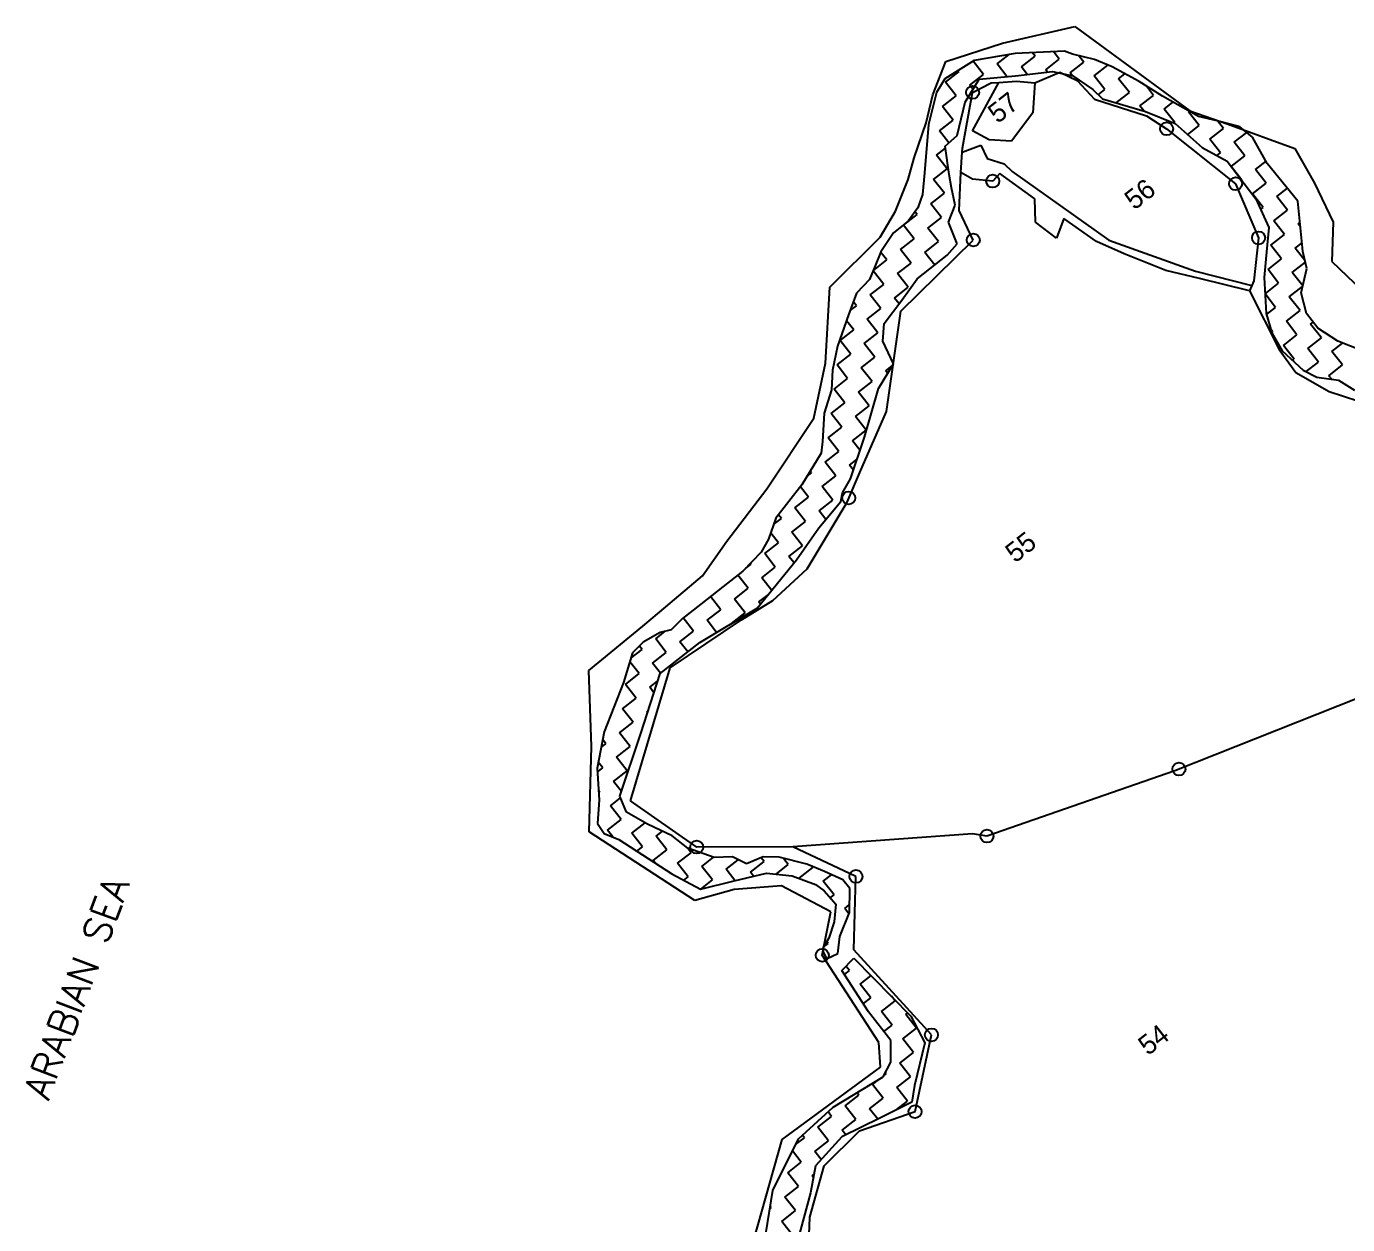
# Model space of a CAD drawing. Header units: metres. Extents: x 320041 to 325945, y 1831556 to 1836950.
# Drawn here: x 320041 to 321250, y 1835708 to 1836804 of the extents above; entities that cross this region are included whole.
import ezdxf

# ---------------------------------------------------------------- set-up
doc = ezdxf.new("R2010")
doc.units = ezdxf.units.M
for name, color, linetype in [('POLY_HATCH', 12, 'Continuous'), ('POLY_PARCEL', 6, 'Continuous'), ('POLY_WATER', 4, 'Continuous'), ('TEXT_MAPOUT', 7, 'Continuous'), ('TEXT_PARCEL', 7, 'Continuous'), ('V_BOUND_LINE', 7, 'Continuous')]:
    doc.layers.add(name, color=color, linetype=linetype)
doc.styles.get("Standard").update_dxf_attribs({"font": 'simplex.shx'})
doc.styles.add('TEXT_MAP', font='')
doc.styles.get('TEXT_MAP').set_extended_font_data('Kruti Dev 050')

msp = doc.modelspace()

# ---------------------------------------------------------------- linework, layer by layer
for centre in [(320906.7, 1836743.8), (321084.3, 1836710.5), (320925.2, 1836662.6), (321147.4, 1836660.2), (321168.4, 1836610.6), (320907.3, 1836608.7), (320793.4, 1836372.6), (321095.6, 1836124.5), (320919.9, 1836063.1), (320654.3, 1836053.1), (320800, 1836026.2), (320769.1, 1835954), (320869.1, 1835881.2), (320854.1, 1835810.9)]:
    msp.add_circle(centre, 5.95)
at = {"layer": 'POLY_HATCH'}
for p, q in [((320945.6, 1836779.5), (320908.3, 1836773)), ((320990.7, 1836781.6), (320945.6, 1836779.5)), ((320998.3, 1836778.8), (320990.7, 1836781.6)), ((321018.4, 1836774), (320998.3, 1836778.8)), ((321034.6, 1836767.1), (321018.4, 1836774)), ((320908.3, 1836773), (320881.3, 1836756.3)), ((320946.1, 1836759.1), (320980, 1836762.9)), ((320980, 1836762.9), (320998.4, 1836758.9)), ((321059.1, 1836753.8), (321034.6, 1836767.1)), ((320881.3, 1836756.3), (320873.7, 1836743.8)), ((320900, 1836734.9), (320912.9, 1836755.9)), ((320912.9, 1836755.9), (320946.1, 1836759.1)), ((320998.4, 1836758.9), (321016.9, 1836746.3)), ((321080.5, 1836740.3), (321059.1, 1836753.8)), ((320873.7, 1836743.8), (320866.4, 1836714.3)), ((321016.9, 1836746.3), (321025.6, 1836737.9)), ((321025.6, 1836737.9), (321065, 1836726.4)), ((321113.5, 1836721.6), (321080.5, 1836740.3)), ((320892.6, 1836704.2), (320900, 1836734.9)), ((321065, 1836726.4), (321092.2, 1836715.2)), ((320866.4, 1836714.3), (320862.8, 1836670.3)), ((321092.2, 1836715.2), (321116.9, 1836693.4)), ((321130.7, 1836717.7), (321113.5, 1836721.6)), ((321151.3, 1836712.2), (321130.7, 1836717.7)), ((320881.6, 1836694.6), (320892.6, 1836704.2)), ((321162.9, 1836702.9), (321151.3, 1836712.2)), ((321176.4, 1836678.7), (321162.9, 1836702.9)), ((320885.2, 1836668.7), (320881.6, 1836694.6)), ((321116.9, 1836693.4), (321139.7, 1836680.9)), ((321139.7, 1836680.9), (321165.9, 1836646.5)), ((321204.4, 1836644.3), (321176.4, 1836678.7)), ((320862.8, 1836670.3), (320861, 1836650.5)), ((320887.4, 1836656.3), (320885.2, 1836668.7)), ((320890.9, 1836640.6), (320887.4, 1836656.3)), ((320861, 1836650.5), (320856.5, 1836638.2)), ((321165.9, 1836646.5), (321177.8, 1836620.1)), ((321208.7, 1836601.4), (321204.4, 1836644.3)), ((320856.5, 1836638.2), (320847.7, 1836625.9)), ((320884.7, 1836624.9), (320890.9, 1836640.6)), ((320847.7, 1836625.9), (320834.2, 1836615.4)), ((320892.6, 1836605.1), (320884.7, 1836624.9)), ((321177.8, 1836620.1), (321175.7, 1836597.8)), ((320834.2, 1836615.4), (320822.9, 1836597.9)), ((320883.5, 1836594.7), (320892.6, 1836605.1)), ((320822.9, 1836597.9), (320817.7, 1836585.2)), ((320855.9, 1836573.1), (320883.5, 1836594.7)), ((321175.7, 1836597.8), (321173.5, 1836574.4)), ((321209, 1836598.3), (321208.7, 1836601.4)), ((321212.5, 1836582.6), (321209, 1836598.3)), ((320817.7, 1836585.2), (320812.5, 1836572.4)), ((321207.3, 1836560.2), (321212.5, 1836582.6)), ((320812.5, 1836572.4), (320800.6, 1836559.9)), ((320841.9, 1836553.5), (320855.9, 1836573.1)), ((321173.5, 1836574.4), (321174.5, 1836557.8)), ((320800.6, 1836559.9), (320793.3, 1836540.1)), ((321174.5, 1836557.8), (321175.5, 1836541.3)), ((321212.3, 1836541.3), (321207.3, 1836560.2)), ((320825.9, 1836532.3), (320841.9, 1836553.5)), ((320793.3, 1836540.1), (320783.2, 1836511.5)), ((320824.5, 1836516.1), (320825.9, 1836532.3)), ((321175.5, 1836541.3), (321180.6, 1836523.6)), ((321222.8, 1836527.9), (321212.3, 1836541.3)), ((321180.6, 1836523.6), (321190.2, 1836507.3)), ((321240.9, 1836516), (321222.8, 1836527.9)), ((320783.2, 1836511.5), (320778.6, 1836489.6)), ((320834.2, 1836495.5), (320824.5, 1836516.1)), ((321264.1, 1836507), (321240.9, 1836516)), ((321190.2, 1836507.3), (321209.3, 1836489.7)), ((320778.6, 1836489.6), (320777.6, 1836471.5)), ((320820.5, 1836472.8), (320834.2, 1836495.5)), ((321209.3, 1836489.7), (321221.9, 1836483.3)), ((320777.6, 1836471.5), (320770.8, 1836450.3)), ((320807.7, 1836428.1), (320820.5, 1836472.8)), ((321221.9, 1836483.3), (321241.6, 1836480.3)), ((321241.6, 1836480.3), (321256.3, 1836471.3)), ((320770.8, 1836450.3), (320769.4, 1836424.3)), ((320769.4, 1836424.3), (320768.1, 1836413.5)), ((320795.1, 1836390.1), (320807.7, 1836428.1)), ((320768.1, 1836413.5), (320750.6, 1836384.6)), ((320787.6, 1836377.2), (320795.1, 1836390.1)), ((320750.6, 1836384.6), (320726.8, 1836354.1)), ((320786.1, 1836369.5), (320787.6, 1836377.2)), ((320766.1, 1836345.2), (320786.1, 1836369.5)), ((320726.8, 1836354.1), (320720.1, 1836334.8)), ((320745.5, 1836316), (320766.1, 1836345.2)), ((320720.1, 1836334.8), (320713.2, 1836322.9)), ((320713.2, 1836322.9), (320696.5, 1836305.5)), ((320709.6, 1836271.7), (320745.5, 1836316)), ((320696.5, 1836305.5), (320678.3, 1836291.2)), ((320678.3, 1836291.2), (320658.1, 1836275.4)), ((320658.1, 1836275.4), (320641.3, 1836262.3)), ((320657.1, 1836240.4), (320709.6, 1836271.7)), ((320641.3, 1836262.3), (320630.9, 1836252)), ((320620.9, 1836249.6), (320605.2, 1836240.5)), ((320630.9, 1836252), (320620.9, 1836249.6)), ((320595.5, 1836230.8), (320587.3, 1836203.8)), ((320605.2, 1836240.5), (320595.5, 1836230.8)), ((320620.8, 1836212), (320657.1, 1836240.4)), ((320603.1, 1836157), (320620.8, 1836212)), ((320587.3, 1836203.8), (320569.6, 1836158.5)), ((320569.6, 1836158.5), (320563.1, 1836125.2)), ((320583.9, 1836099.7), (320603.1, 1836157)), ((320563.1, 1836125.2), (320565, 1836096.4)), ((320590, 1836085), (320583.9, 1836099.7)), ((320565, 1836096.4), (320563.5, 1836074.7)), ((320609.3, 1836074.1), (320590, 1836085)), ((320563.5, 1836074.7), (320569.7, 1836065.4)), ((320631.7, 1836063.5), (320609.3, 1836074.1)), ((320569.7, 1836065.4), (320583.1, 1836060.1)), ((320646.2, 1836052), (320631.7, 1836063.5)), ((320583.1, 1836060.1), (320631.6, 1836028.6)), ((320670.1, 1836043.6), (320646.2, 1836052)), ((320687.1, 1836044), (320670.1, 1836043.6)), ((320699.7, 1836037.6), (320687.1, 1836044)), ((320715.2, 1836044.2), (320699.7, 1836037.6)), ((320729.7, 1836043.7), (320715.2, 1836044.2)), ((320755.1, 1836037.5), (320729.7, 1836043.7)), ((320771.3, 1836030.7), (320755.1, 1836037.5)), ((320631.6, 1836028.6), (320657.8, 1836014.5)), ((320688.6, 1836022.3), (320718, 1836029.1)), ((320718, 1836029.1), (320741.5, 1836026.8)), ((320741.5, 1836026.8), (320763, 1836018.8)), ((320788, 1836023.2), (320771.3, 1836030.7)), ((320657.8, 1836014.5), (320688.6, 1836022.3)), ((320763, 1836018.8), (320770.8, 1836012.9)), ((320770.8, 1836012.9), (320781.5, 1836000.7)), ((320794.3, 1836015.1), (320788, 1836023.2)), ((320794.1, 1835993.3), (320794.3, 1836015.1)), ((320781.5, 1836000.7), (320780.1, 1835984.5)), ((320785.3, 1835971.2), (320794.1, 1835993.3)), ((320780.1, 1835984.5), (320775.2, 1835969.8)), ((320775.2, 1835969.8), (320769.9, 1835961.4)), ((320783.4, 1835955.6), (320785.3, 1835971.2)), ((320769.9, 1835961.4), (320770, 1835957.1)), ((320770, 1835957.1), (320773, 1835950.8)), ((320773, 1835950.8), (320783.4, 1835955.6)), ((320787.2, 1835940.1), (320798.2, 1835951.4)), ((320811.5, 1835902.3), (320787.2, 1835940.1)), ((320798.2, 1835951.4), (320850.3, 1835898.3)), ((320832, 1835876.1), (320811.5, 1835902.3)), ((320850.3, 1835898.3), (320862.9, 1835873.8)), ((320831.8, 1835856.1), (320832, 1835876.1)), ((320862.9, 1835873.8), (320853.7, 1835834.8)), ((320825, 1835842.8), (320831.8, 1835856.1)), ((320779.2, 1835814.9), (320825, 1835842.8)), ((320853.7, 1835834.8), (320851.1, 1835819.6)), ((320851.1, 1835819.6), (320822.6, 1835805.2)), ((320747.5, 1835786.1), (320779.2, 1835814.9)), ((320822.6, 1835805.2), (320787.1, 1835788)), ((320723.9, 1835738.6), (320747.5, 1835786.1)), ((320787.1, 1835788), (320763, 1835761.3)), ((320763, 1835761.3), (320758.5, 1835736.6)), ((320717.5, 1835699.2), (320723.9, 1835738.6)), ((320758.5, 1835736.6), (320746.3, 1835691.3))]:
    msp.add_line(p, q, dxfattribs=at)
at = {"layer": 'POLY_HATCH', "linetype": 'Continuous'}
for p, q in [((320929.2, 1836769.9), (320940.2, 1836778.5)), ((320951.4, 1836767.2), (320963.9, 1836776.9)), ((320963.9, 1836776.9), (320961.4, 1836780.2)), ((320973.7, 1836764.5), (320986.1, 1836774.2)), ((320986.1, 1836774.2), (320980.8, 1836781.1)), ((321008.4, 1836771.5), (321003.7, 1836777.5)), ((320882, 1836753.1), (320894.5, 1836762.8)), ((320894.5, 1836762.8), (320893.6, 1836763.9)), ((320916.7, 1836760.1), (320907.2, 1836772.3)), ((320938.2, 1836758.4), (320929.2, 1836769.9)), ((320956.8, 1836760.3), (320951.4, 1836767.2)), ((320975.3, 1836762.4), (320973.7, 1836764.5)), ((320995.9, 1836761.8), (321008.4, 1836771.5)), ((320998.1, 1836758.9), (320995.9, 1836761.8)), ((321018.1, 1836759), (321030.6, 1836768.8)), ((320891.8, 1836740.6), (320882, 1836753.1)), ((320904.2, 1836750.4), (320916.7, 1836760.1)), ((320907.2, 1836746.6), (320904.2, 1836750.4)), ((321027.9, 1836746.6), (321018.1, 1836759)), ((321040.4, 1836756.3), (321046.2, 1836760.8)), ((321050.2, 1836743.8), (321040.4, 1836756.3)), ((321072.4, 1836741.1), (321065.8, 1836749.6)), ((320879.3, 1836730.8), (320891.8, 1836740.6)), ((321021.7, 1836741.7), (321027.9, 1836746.6)), ((321038, 1836734.3), (321050.2, 1836743.8)), ((321059.9, 1836731.4), (321072.4, 1836741.1)), ((320889, 1836718.4), (320879.3, 1836730.8)), ((321063.4, 1836726.9), (321059.9, 1836731.4)), ((321082.2, 1836728.6), (321090.1, 1836734.9)), ((321091.9, 1836716.2), (321082.2, 1836728.6)), ((321104.4, 1836725.9), (321105, 1836726.4)), ((321114.2, 1836713.5), (321104.4, 1836725.9)), ((320876.6, 1836708.6), (320889, 1836718.4)), ((321091.2, 1836715.6), (321091.9, 1836716.2)), ((321103.6, 1836705.2), (321114.2, 1836713.5)), ((321136.4, 1836710.7), (321131, 1836717.7)), ((320885.1, 1836697.7), (320876.6, 1836708.6)), ((321123.9, 1836701), (321136.4, 1836710.7)), ((321146.2, 1836698.3), (321157.6, 1836707.2)), ((320873.8, 1836686.4), (320881.9, 1836692.7)), ((321133.7, 1836688.5), (321123.9, 1836701)), ((321155.9, 1836685.8), (321146.2, 1836698.3)), ((320883.6, 1836673.9), (320873.8, 1836686.4)), ((321130.4, 1836686), (321133.7, 1836688.5)), ((321143.4, 1836676), (321155.9, 1836685.8)), ((321165.7, 1836673.3), (321175.3, 1836680.8)), ((320871.1, 1836664.1), (320883.6, 1836673.9)), ((321153.2, 1836663.5), (321143.4, 1836676)), ((321175.4, 1836660.8), (321165.7, 1836673.3)), ((320880.9, 1836651.6), (320871.1, 1836664.1)), ((321153, 1836663.4), (321153.2, 1836663.5)), ((321163, 1836651.1), (321175.4, 1836660.8)), ((321185.2, 1836648.4), (321194.9, 1836656)), ((320868.4, 1836641.9), (320880.9, 1836651.6)), ((320878.2, 1836629.4), (320868.4, 1836641.9)), ((321172.7, 1836638.6), (321163, 1836651.1)), ((321195, 1836635.9), (321185.2, 1836648.4)), ((320843.5, 1836622.4), (320855.9, 1836632.1)), ((320855.9, 1836632.1), (320853.9, 1836634.7)), ((320865.7, 1836619.6), (320878.2, 1836629.4)), ((321170.3, 1836636.7), (321172.7, 1836638.6)), ((321182.5, 1836626.1), (321195, 1836635.9)), ((320853.2, 1836609.9), (320843.5, 1836622.4)), ((320875.5, 1836607.2), (320865.7, 1836619.6)), ((321192.3, 1836613.6), (321182.5, 1836626.1)), ((321204.7, 1836623.4), (321206.4, 1836624.7)), ((321206.8, 1836620.8), (321204.7, 1836623.4)), ((320840.7, 1836600.1), (320853.2, 1836609.9)), ((320863, 1836597.4), (320875.5, 1836607.2)), ((321179.8, 1836603.9), (321192.3, 1836613.6)), ((321202, 1836601.2), (321208.3, 1836606)), ((320828.3, 1836590.4), (320822.7, 1836597.4)), ((320850.5, 1836587.6), (320840.7, 1836600.1)), ((320872.1, 1836585.8), (320863, 1836597.4)), ((321189.5, 1836591.4), (321179.8, 1836603.9)), ((321210.9, 1836589.8), (321202, 1836601.2)), ((320825.5, 1836568.1), (320815.8, 1836580.5)), ((320815.9, 1836580.7), (320828.3, 1836590.4)), ((320838, 1836577.9), (320850.5, 1836587.6)), ((321177.1, 1836581.6), (321189.5, 1836591.4)), ((321186.8, 1836569.2), (321177.1, 1836581.6)), ((321199.3, 1836578.9), (321211.3, 1836588.3)), ((320813.1, 1836558.4), (320825.5, 1836568.1)), ((320847.8, 1836565.4), (320838, 1836577.9)), ((321174.4, 1836559.4), (321186.8, 1836569.2)), ((321208.9, 1836566.7), (321199.3, 1836578.9)), ((320822.8, 1836545.9), (320813.1, 1836558.4)), ((320835.3, 1836555.6), (320847.8, 1836565.4)), ((321184.1, 1836546.9), (321174.4, 1836559.4)), ((321196.6, 1836556.7), (321208.7, 1836566.2)), ((321206.4, 1836544.2), (321196.6, 1836556.7)), ((320794.8, 1836544.1), (320800.6, 1836548.6)), ((320800.6, 1836548.6), (320797.8, 1836552.2)), ((320810.4, 1836536.1), (320822.8, 1836545.9)), ((320839.5, 1836550.3), (320835.3, 1836555.6)), ((321175.7, 1836540.4), (321184.1, 1836546.9)), ((321193.9, 1836534.4), (321206.4, 1836544.2)), ((320797.9, 1836526.4), (320791.4, 1836534.6)), ((320820.1, 1836523.6), (320810.4, 1836536.1)), ((321203.6, 1836522), (321193.9, 1836534.4)), ((321216.1, 1836531.7), (321218.4, 1836533.5)), ((320785.4, 1836516.6), (320797.9, 1836526.4)), ((320807.6, 1836513.9), (320820.1, 1836523.6)), ((321181.4, 1836524.7), (321179.7, 1836526.9)), ((321180.5, 1836524), (321181.4, 1836524.7)), ((321191.2, 1836512.2), (321203.6, 1836522)), ((321225.9, 1836519.2), (321216.1, 1836531.7)), ((320795.2, 1836504.1), (320785.4, 1836516.6)), ((320817.4, 1836501.4), (320807.6, 1836513.9)), ((321200.9, 1836499.7), (321191.2, 1836512.2)), ((321213.4, 1836509.5), (321225.9, 1836519.2)), ((321223.2, 1836497), (321213.4, 1836509.5)), ((321235.6, 1836506.8), (321245.2, 1836514.3)), ((320782.7, 1836494.3), (320795.2, 1836504.1)), ((320804.9, 1836491.6), (320817.4, 1836501.4)), ((321199.6, 1836498.7), (321200.9, 1836499.7)), ((321212.1, 1836488.3), (321223.2, 1836497)), ((321245.4, 1836494.3), (321235.6, 1836506.8)), ((320792.4, 1836481.9), (320782.7, 1836494.3)), ((320814.7, 1836479.2), (320804.9, 1836491.6)), ((320827.2, 1836488.9), (320833, 1836493.5)), ((320828.9, 1836486.7), (320827.2, 1836488.9)), ((321232.9, 1836484.5), (321245.4, 1836494.3)), ((321235.5, 1836481.3), (321232.9, 1836484.5)), ((320780, 1836472.1), (320792.4, 1836481.9)), ((320789.7, 1836459.6), (320780, 1836472.1)), ((320802.2, 1836469.4), (320814.7, 1836479.2)), ((320777.3, 1836449.9), (320789.7, 1836459.6)), ((320812, 1836456.9), (320802.2, 1836469.4)), ((320787, 1836437.4), (320777.3, 1836449.9)), ((320799.5, 1836447.2), (320812, 1836456.9)), ((320774.5, 1836427.6), (320787, 1836437.4)), ((320809.3, 1836434.7), (320799.5, 1836447.2)), ((320784.3, 1836415.1), (320774.5, 1836427.6)), ((320796.8, 1836424.9), (320809.3, 1836434.7)), ((320803.7, 1836416.1), (320796.8, 1836424.9)), ((320771.8, 1836405.4), (320784.3, 1836415.1)), ((320781.6, 1836392.9), (320771.8, 1836405.4)), ((320794.1, 1836402.7), (320801.1, 1836408.1)), ((320797.7, 1836398), (320794.1, 1836402.7)), ((320755.4, 1836392.5), (320759.3, 1836395.6)), ((320759.3, 1836395.6), (320758.2, 1836397.1)), ((320769.1, 1836383.1), (320781.6, 1836392.9)), ((320756.6, 1836373.4), (320749.2, 1836382.9)), ((320778.9, 1836370.7), (320769.1, 1836383.1)), ((320744.2, 1836363.6), (320756.6, 1836373.4)), ((320753.9, 1836351.1), (320744.2, 1836363.6)), ((320766.4, 1836360.9), (320778.9, 1836370.7)), ((320724.9, 1836348.5), (320731.7, 1836353.9)), ((320731.7, 1836353.9), (320729.1, 1836357.1)), ((320741.4, 1836341.4), (320753.9, 1836351.1)), ((320772.5, 1836353), (320766.4, 1836360.9)), ((320729, 1836331.6), (320722.1, 1836340.4)), ((320751.2, 1836328.9), (320741.4, 1836341.4)), ((320716.5, 1836321.9), (320729, 1836331.6)), ((320738.7, 1836319.1), (320751.2, 1836328.9)), ((320726.2, 1836309.4), (320716.5, 1836321.9)), ((320743.3, 1836313.3), (320738.7, 1836319.1)), ((320699.3, 1836308.4), (320704, 1836312.1)), ((320704, 1836312.1), (320703.5, 1836312.8)), ((320713.8, 1836299.6), (320726.2, 1836309.4)), ((320701.3, 1836289.9), (320691.9, 1836301.9)), ((320722.8, 1836288.1), (320713.8, 1836299.6)), ((320676.3, 1836270.3), (320666.9, 1836282.3)), ((320688.8, 1836280.1), (320701.3, 1836289.9)), ((320698.6, 1836267.6), (320688.8, 1836280.1)), ((320711.1, 1836277.4), (320719.5, 1836284)), ((320663.9, 1836260.6), (320676.3, 1836270.3)), ((320686.1, 1836257.8), (320698.6, 1836267.6)), ((320712.6, 1836275.4), (320711.1, 1836277.4)), ((320651.4, 1836250.8), (320642, 1836262.8)), ((320672.5, 1836249.6), (320663.9, 1836260.6)), ((320686.2, 1836257.8), (320686.1, 1836257.8)), ((320616.7, 1836243.8), (320625.5, 1836250.7)), ((320626.4, 1836231.3), (320616.7, 1836243.8)), ((320638.9, 1836241), (320651.4, 1836250.8)), ((320594, 1836226.1), (320604.2, 1836234)), ((320604.2, 1836234), (320601.8, 1836237.1)), ((320613.9, 1836221.5), (320626.4, 1836231.3)), ((320646.1, 1836231.8), (320638.9, 1836241)), ((320601.5, 1836211.8), (320593, 1836222.6)), ((320621.2, 1836212.3), (320613.9, 1836221.5)), ((320589, 1836202), (320601.5, 1836211.8)), ((320598.8, 1836189.5), (320589, 1836202)), ((320611.2, 1836199.3), (320618.5, 1836205)), ((320615.1, 1836194.3), (320611.2, 1836199.3)), ((320586.3, 1836179.7), (320598.8, 1836189.5)), ((320596, 1836167.3), (320586.3, 1836179.7)), ((320608.5, 1836177), (320609.9, 1836178.1)), ((320609.2, 1836176.1), (320608.5, 1836177)), ((320583.6, 1836157.5), (320596, 1836167.3)), ((320593.3, 1836145), (320583.6, 1836157.5)), ((320566.8, 1836144.4), (320571.1, 1836147.7)), ((320571.1, 1836147.7), (320568.2, 1836151.4)), ((320580.8, 1836135.3), (320593.3, 1836145)), ((320590.6, 1836122.8), (320580.8, 1836135.3)), ((320563.3, 1836121.5), (320568.4, 1836125.5)), ((320568.4, 1836125.5), (320564.2, 1836130.9)), ((320578.1, 1836113), (320590.6, 1836122.8)), ((320585.3, 1836103.9), (320578.1, 1836113)), ((320565.6, 1836103.3), (320564.4, 1836104.8)), ((320564.6, 1836102.4), (320565.6, 1836103.3)), ((320575.4, 1836090.8), (320584.6, 1836098)), ((320585.2, 1836078.3), (320575.4, 1836090.8)), ((320572.7, 1836068.5), (320585.2, 1836078.3)), ((320594.9, 1836065.8), (320607.1, 1836075.4)), ((320577.6, 1836062.3), (320572.7, 1836068.5)), ((320604.7, 1836053.4), (320594.9, 1836065.8)), ((320617.2, 1836063.1), (320623, 1836067.6)), ((320626.9, 1836050.6), (320617.2, 1836063.1)), ((320599.6, 1836049.4), (320604.7, 1836053.4)), ((320614.5, 1836040.9), (320626.9, 1836050.6)), ((320649.2, 1836047.9), (320645.7, 1836052.3)), ((320616.2, 1836038.6), (320614.5, 1836040.9)), ((320636.7, 1836038.2), (320649.2, 1836047.9)), ((320646.5, 1836025.7), (320636.7, 1836038.2)), ((320658.9, 1836035.4), (320669.6, 1836043.8)), ((320681.2, 1836032.7), (320692.2, 1836041.4)), ((320703.4, 1836030), (320715.9, 1836039.8)), ((320715.9, 1836039.8), (320713.1, 1836043.3)), ((320726.9, 1836028.2), (320738.1, 1836037.1)), ((320738.1, 1836037.1), (320733.7, 1836042.7)), ((320642.6, 1836022.7), (320646.5, 1836025.7)), ((320668.7, 1836023), (320658.9, 1836035.4)), ((320689.2, 1836022.5), (320681.2, 1836032.7)), ((320706.3, 1836026.4), (320703.4, 1836030)), ((320747.9, 1836024.6), (320760.4, 1836034.3)), ((320748.1, 1836024.4), (320747.9, 1836024.6)), ((320760.4, 1836034.3), (320759.3, 1836035.8)), ((320770.1, 1836021.9), (320777.7, 1836027.8)), ((320657.9, 1836014.5), (320668.7, 1836023)), ((320779.9, 1836009.4), (320770.1, 1836021.9)), ((320776.3, 1836006.6), (320779.9, 1836009.4)), ((320789.7, 1835996.9), (320794.1, 1836000.4)), ((320793.5, 1835992), (320789.7, 1835996.9)), ((320769.9, 1835961.4), (320774.5, 1835964.9)), ((320774.5, 1835964.9), (320773.2, 1835966.6)), ((320789.5, 1835936.5), (320794, 1835940)), ((320794, 1835940), (320790.9, 1835943.9)), ((320803.8, 1835927.5), (320813.9, 1835935.4)), ((320813.5, 1835915), (320803.8, 1835927.5)), ((320835.8, 1835912.3), (320832.4, 1835916.6)), ((320806.7, 1835909.7), (320813.5, 1835915)), ((320823.3, 1835902.5), (320835.8, 1835912.3)), ((320833.1, 1835890), (320823.3, 1835902.5)), ((320845.5, 1835899.8), (320847.4, 1835901.3)), ((320855.3, 1835887.3), (320845.5, 1835899.8)), ((320825.6, 1835884.2), (320833.1, 1835890)), ((320842.8, 1835877.6), (320855.3, 1835887.3)), ((320852.6, 1835865.1), (320842.8, 1835877.6)), ((320840.1, 1835855.3), (320852.6, 1835865.1)), ((320849.9, 1835842.8), (320840.1, 1835855.3)), ((320825.6, 1835844), (320827.6, 1835845.6)), ((320827.6, 1835845.6), (320826.9, 1835846.5)), ((320837.4, 1835833.1), (320849.9, 1835842.8)), ((320815.1, 1835835.8), (320820.9, 1835840.3)), ((320824.9, 1835823.3), (320815.1, 1835835.8)), ((320847.1, 1835820.6), (320837.4, 1835833.1)), ((320790.2, 1835816.3), (320802.7, 1835826)), ((320802.7, 1835826), (320801, 1835828.2)), ((320812.4, 1835813.6), (320824.9, 1835823.3)), ((320836.4, 1835812.2), (320847.1, 1835820.6)), ((320765.2, 1835796.8), (320777.7, 1835806.5)), ((320777.7, 1835806.5), (320774.5, 1835810.6)), ((320800, 1835803.8), (320790.2, 1835816.3)), ((320819.9, 1835803.9), (320812.4, 1835813.6)), ((320775, 1835784.3), (320765.2, 1835796.8)), ((320787.5, 1835794), (320800, 1835803.8)), ((320744.8, 1835780.8), (320752.8, 1835787)), ((320752.8, 1835787), (320751, 1835789.3)), ((320762.5, 1835774.5), (320775, 1835784.3)), ((320790.8, 1835789.8), (320787.5, 1835794)), ((320750, 1835764.7), (320742, 1835775)), ((320768.3, 1835767.1), (320762.5, 1835774.5)), ((320737.6, 1835755), (320750, 1835764.7)), ((320747.3, 1835742.5), (320737.6, 1835755)), ((320759.8, 1835752.3), (320761.6, 1835753.7)), ((320761.1, 1835750.7), (320759.8, 1835752.3)), ((320734.8, 1835732.7), (320747.3, 1835742.5)), ((320721.2, 1835722.1), (320722.4, 1835723)), ((320722.4, 1835723), (320721.5, 1835724.1)), ((320744.6, 1835720.3), (320734.8, 1835732.7)), ((320732.1, 1835710.5), (320744.6, 1835720.3)), ((320741.9, 1835698), (320732.1, 1835710.5))]:
    msp.add_line(p, q, dxfattribs=at)
at = {"layer": 'POLY_PARCEL'}
for p, q in [((320963.7, 1836752.7), (320986.6, 1836762.3)), ((320986.6, 1836762.3), (321002.4, 1836754.8)), ((320906.7, 1836708.6), (320930.6, 1836753)), ((320906.7, 1836743.8), (320923.8, 1836752.5)), ((320923.8, 1836752.5), (320930.6, 1836753)), ((320930.6, 1836753), (320946.9, 1836754)), ((320946.9, 1836754), (320963.7, 1836752.7)), ((320963.7, 1836752.7), (320961.8, 1836725)), ((321002.4, 1836754.8), (321018.2, 1836737.6)), ((320897.4, 1836692.7), (320906.7, 1836743.8)), ((321018.2, 1836737.6), (321065.8, 1836722.4)), ((320961.8, 1836725), (320942.3, 1836699.2)), ((321065.8, 1836722.4), (321084.3, 1836710.5)), ((320921.9, 1836700.4), (320906.7, 1836708.6)), ((321084.3, 1836710.5), (321147.4, 1836660.2)), ((320896.1, 1836670.6), (320897.2, 1836689)), ((320897.2, 1836689), (320897.4, 1836692.7)), ((320942.3, 1836699.2), (320921.9, 1836700.4)), ((320894.6, 1836635.7), (320896.1, 1836670.6)), ((321147.4, 1836660.2), (321168.4, 1836610.6)), ((320907.3, 1836608.7), (320894.6, 1836635.7)), ((320841.1, 1836543.7), (320907.3, 1836608.7)), ((321168.4, 1836610.6), (321164.2, 1836571.3)), ((321164.2, 1836571.3), (321162.4, 1836567.2)), ((321162.4, 1836567.2), (321160.1, 1836562.1)), ((321160.1, 1836562.1), (321187.2, 1836508.4)), ((320827.8, 1836451.8), (320841.1, 1836543.7)), ((321187.2, 1836508.4), (321202.6, 1836487.5)), ((321202.6, 1836487.5), (321233.2, 1836470.1)), ((321233.2, 1836470.1), (321272.4, 1836457.3)), ((320803.6, 1836395.9), (320827.8, 1836451.8)), ((320791.8, 1836368.9), (320803.6, 1836395.9)), ((320755.2, 1836307.8), (320791.8, 1836368.9)), ((320723.9, 1836278.6), (320755.2, 1836307.8)), ((320695.2, 1836261), (320723.9, 1836278.6)), ((320630, 1836217.2), (320695.2, 1836261)), ((320593.7, 1836095.3), (320630, 1836217.2)), ((321279.5, 1836197.4), (321091.8, 1836123)), ((321091.8, 1836123), (320919.9, 1836063.1)), ((320654.3, 1836053.1), (320593.7, 1836095.3)), ((320906.6, 1836065.2), (320742.2, 1836053.4)), ((320919.9, 1836063.1), (320906.6, 1836065.2)), ((320742.2, 1836053.4), (320654.3, 1836053.1)), ((320800, 1836026.2), (320742.2, 1836053.4)), ((320798, 1835959.1), (320800, 1836026.2)), ((320869.1, 1835881.2), (320798, 1835959.1)), ((320854.1, 1835810.9), (320869.1, 1835881.2)), ((320803.1, 1835793.2), (320854.1, 1835810.9)), ((320771, 1835761.4), (320803.1, 1835793.2)), ((320757.9, 1835714.2), (320771, 1835761.4)), ((320757.1, 1835698.2), (320757.9, 1835714.2))]:
    msp.add_line(p, q, dxfattribs=at)
at = {"layer": 'POLY_WATER'}
for p, q in [((320897.2, 1836689), (320914.2, 1836695.6)), ((320914.2, 1836695.6), (320920, 1836683.3)), ((320920, 1836683.3), (320935.7, 1836678.4)), ((320935.7, 1836678.4), (320942.9, 1836671.5)), ((320906.6, 1836664.4), (320896.1, 1836670.6)), ((320931.6, 1836669.5), (320925.2, 1836662.6)), ((320963.8, 1836646.3), (320931.6, 1836669.5)), ((320942.9, 1836671.5), (321031.5, 1836608.5)), ((320925.2, 1836662.6), (320906.6, 1836664.4)), ((320964.2, 1836624.9), (320963.8, 1836646.3)), ((320990.3, 1836628.5), (320983.4, 1836610.5)), ((321020.2, 1836607.3), (320990.3, 1836628.5)), ((320983.4, 1836610.5), (320964.2, 1836624.9)), ((321045.4, 1836596.1), (321020.2, 1836607.3)), ((321031.5, 1836608.5), (321110.6, 1836580.1)), ((321083.7, 1836580.8), (321045.4, 1836596.1)), ((321114.5, 1836573.6), (321083.7, 1836580.8)), ((321110.6, 1836580.1), (321162.4, 1836567.2)), ((321160.1, 1836562.1), (321114.5, 1836573.6))]:
    msp.add_line(p, q, dxfattribs=at)
at = {"layer": 'V_BOUND_LINE'}
for p, q in [((320934, 1836788.8), (321000.4, 1836804.2)), ((321000.4, 1836804.2), (321105.4, 1836726.8)), ((320882.1, 1836772), (320934, 1836788.8)), ((320870.4, 1836741.7), (320882.1, 1836772)), ((320864.2, 1836715.8), (320870.4, 1836741.7)), ((321105.4, 1836726.8), (321139.8, 1836714.9)), ((320853.3, 1836684), (320864.2, 1836715.8)), ((321139.8, 1836714.9), (321201.7, 1836692.4)), ((321201.7, 1836692.4), (321219.7, 1836660.6)), ((320847.7, 1836664.2), (320853.3, 1836684)), ((320836.2, 1836635.1), (320847.7, 1836664.2)), ((321219.7, 1836660.6), (321236.6, 1836625.1)), ((320822.3, 1836611.3), (320836.2, 1836635.1)), ((321236.6, 1836625.1), (321235.6, 1836589.1)), ((320776.1, 1836565.4), (320822.3, 1836611.3)), ((321235.6, 1836589.1), (321269.8, 1836556.5)), ((320772, 1836495.9), (320776.1, 1836565.4)), ((320761.5, 1836445.7), (320772, 1836495.9)), ((320718.3, 1836381), (320761.5, 1836445.7)), ((320681.7, 1836333), (320718.3, 1836381)), ((320659.7, 1836301.4), (320681.7, 1836333)), ((320625.9, 1836272.9), (320659.7, 1836301.4)), ((320604.8, 1836255.2), (320625.9, 1836272.9)), ((320555.4, 1836214.6), (320604.8, 1836255.2)), ((320557.9, 1836145.1), (320555.4, 1836214.6)), ((320555.8, 1836067.1), (320557.9, 1836145.1)), ((320652.4, 1836004.3), (320555.8, 1836067.1)), ((320688.5, 1836014.1), (320652.4, 1836004.3)), ((320731.8, 1836017.6), (320688.5, 1836014.1)), ((320776.9, 1835993.7), (320731.8, 1836017.6)), ((320769.1, 1835954), (320776.9, 1835993.7)), ((320820.9, 1835874.1), (320769.1, 1835954)), ((320822.6, 1835851.5), (320820.9, 1835874.1)), ((320732.6, 1835785.4), (320822.6, 1835851.5)), ((320700.9, 1835673.9), (320732.6, 1835785.4))]:
    msp.add_line(p, q, dxfattribs=at)

# ---------------------------------------------------------------- texts
at = {"layer": 'TEXT_MAPOUT'}
msp.add_text('ARABIAN SEA', height=24.95, rotation=69.404, dxfattribs=at).set_placement((320060.8, 1835820.5))
at = {"layer": 'TEXT_PARCEL', "style": 'TEXT_MAP'}
for s, p in [('57', (320929.7, 1836714.7)), ('56', (321054.8, 1836635.5)), ('55', (320945.7, 1836312.5)), ('54', (321067.3, 1835861.6))]:
    msp.add_text(s, height=17.96, rotation=38.0393, dxfattribs=at).set_placement(p)

doc.saveas('drawing.dxf')
